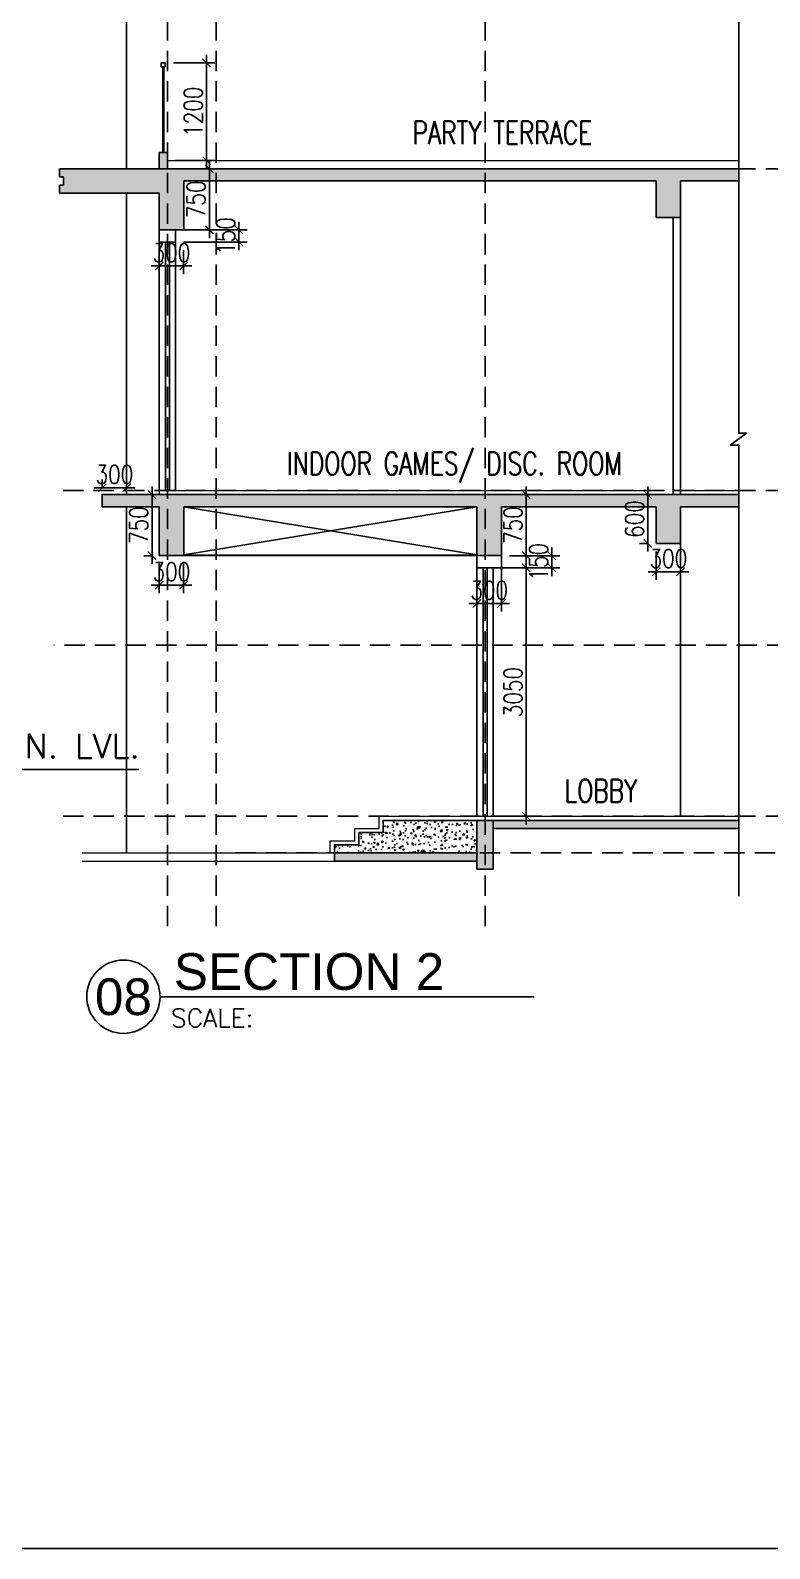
# Model space of a CAD drawing. Extents: x -32840 to 422982, y 280745 to 888746.
# Drawn here: x 17097 to 26171, y 446301 to 464941 of the extents above; entities that cross this region are included whole.
import ezdxf
from ezdxf.enums import TextEntityAlignment as Align

# ---------------------------------------------------------------- set-up
doc = ezdxf.new("R2010")
doc.units = 0
doc.header["$LTSCALE"] = 1000
doc.header["$PDMODE"] = 3
doc.linetypes.add('CONTINOUS', pattern=[0])
doc.linetypes.add('HIDDEN', pattern=[0.375, 0.25, -0.125])
doc.layers.get('Defpoints').update_dxf_attribs({"linetype": 'HIDDEN'})
for name, color, linetype in [('a-dim', 3, 'Continuous'), ('A-duct', 1, 'Continuous'), ('A-Elev 02', 6, 'Continuous'), ('A-HAT', 8, 'Continuous'), ('A-LVL', 31, 'HIDDEN'), ('A-Rail', 1, 'Continuous'), ('A-RD', 6, 'Continuous'), ('A-Tag LVl', 2, 'Continuous'), ('A-WALL', 7, 'CONTINOUS'), ('a-win', 1, 'Continuous'), ('Glass parttion', 5, 'CONTINOUS'), ('I-False Ceiling', 7, 'Continuous')]:
    doc.layers.add(name, color=color, linetype=linetype)
doc.layers.add('A-FLOR', color=2, linetype='Continuous', lineweight=18)
doc.styles.add('Arial', font='arial.ttf')
doc.styles.add('ROMANS', font='romans.shx', dxfattribs={"width": 0.8})
doc.dimstyles.new('dim-1', dxfattribs={"dimscale": 100, "dimtxt": 2.25, "dimasz": 1, "dimexe": 1, "dimexo": 1, "dimgap": 0.5, "dimtad": 1, "dimdec": 0, "dimzin": 3, "dimdsep": 46, "dimtxsty": 'ROMANS', "dimblk": 'ARCHTICK', "dimcen": 0.0625, "dimdle": 1, "dimclrd": 256, "dimclre": 256, "dimclrt": 6, "dimadec": 0, "dimazin": 0, "dimtfac": 1, "dimtdec": 0, "dimtix": 1, "dimtmove": 1, "dimatfit": 3, "dimfxl": 1, "dimfrac": 2, "dimtolj": 1, "dimtzin": 3, "dimarcsym": 0})

# ---------------------------------------------------------------- blocks, each defined once
blk = doc.blocks.new('RD')
at = {"style": 'ROMANS', "width": 0.75}
for tag, p in [('RT', (10.24, 14.08)), ('SZ', (10.24, 2.74))]:
    blk.add_attdef(tag, text='', height=9, dxfattribs=at).set_placement(p, align=Align.CENTER)
blk = doc.blocks.new('TAG-LABEL')
at = {"linetype": 'Continuous'}
blk.add_line((-65.32, 0), (-24.49, 0), dxfattribs=at)
blk.add_circle((-69.32, 0), 4, dxfattribs=at)
at = {"color": 6, "style": 'ROMANS'}
blk.add_text('SCALE:', height=2, dxfattribs=at).set_placement((-64.13, -3.31))
at = {"color": 6}
for tag, p, height, style in [('LABELNAME', (-63.82, 0.75), 4, 'Arial'), ('SCALE', (-52.05, -3.31), 2, 'ROMANS'), ('DES.LINE.01', (-63.94, -6.44), 2, 'ROMANS'), ('DES.LINE.02', (-63.94, -9.56), 2, 'ROMANS')]:
    blk.add_attdef(tag, p, '', height=height, dxfattribs=dict(at, style=style))
at = {"color": 6, "style": 'Arial'}
blk.add_attdef('88', text='', height=4, dxfattribs=at).set_placement((-69.32, 0), align=Align.MIDDLE_CENTER)
blk = doc.blocks.new('_ArchTick')
at = {"color": 0, "linetype": 'ByBlock', "const_width": 0.15}
blk.add_lwpolyline([(-0.5, -0.5), (0.5, 0.5)], dxfattribs=at)
blk = doc.blocks.new('*D1924')
at = {"layer": 'a-dim', "lineweight": -2, "transparency": 16777216}
for p, q in [((18853, 464542), (19359, 464542)), ((19259, 463242), (19259, 464642)), ((18878, 463342), (19359, 463342))]:
    blk.add_line(p, q, dxfattribs=at)
at = {"layer": 'Defpoints', "color": 0, "transparency": 16777216}
for p in [(18753, 464542), (19259, 464542), (18778, 463342)]:
    blk.add_point(p, dxfattribs=at)
at = {"layer": 'a-dim', "lineweight": -2, "transparency": 16777216, "xscale": 100, "yscale": 100, "zscale": 100}
for p, rotation in [((19259, 464542), 90), ((19259, 463342), 270)]:
    blk.add_blockref('_ArchTick', p, dxfattribs=dict(at, rotation=rotation))
at = {"layer": 'a-dim', "color": 6, "transparency": 16777216, "insert": (19096, 463942), "char_height": 225, "attachment_point": 5, "rotation": 90, "style": 'ROMANS'}
blk.add_mtext('\\A1;1200', dxfattribs=at)
blk = doc.blocks.new('*D1820')
at = {"layer": 'a-dim', "lineweight": -2, "transparency": 16777216}
for p, q in [((18678, 458392), (18678, 458032)), ((18978, 458392), (18978, 458032)), ((18678, 458132), (18578, 458132)), ((18678, 458132), (18978, 458132)), ((18978, 458132), (19078, 458132))]:
    blk.add_line(p, q, dxfattribs=at)
at = {"layer": 'Defpoints', "color": 0, "transparency": 16777216}
for p in [(18678, 458492), (18978, 458492), (18978, 458132)]:
    blk.add_point(p, dxfattribs=at)
at = {"layer": 'a-dim', "lineweight": -2, "transparency": 16777216, "xscale": 100, "yscale": 100, "zscale": 100}
blk.add_blockref('_ArchTick', (18678, 458132), dxfattribs=at)
at = {"layer": 'a-dim', "lineweight": -2, "transparency": 16777216, "xscale": 100, "yscale": 100, "zscale": 100, "rotation": 180}
blk.add_blockref('_ArchTick', (18978, 458132), dxfattribs=at)
at = {"layer": 'a-dim', "color": 6, "transparency": 16777216, "insert": (18828, 458295), "char_height": 225, "attachment_point": 5, "style": 'ROMANS'}
blk.add_mtext('\\A1;300', dxfattribs=at)
blk = doc.blocks.new('*D1821')
at = {"layer": 'a-dim', "lineweight": -2, "transparency": 16777216}
for p, q in [((18590, 458392), (18590, 459342)), ((18578, 459242), (18490, 459242)), ((18578, 458492), (18490, 458492))]:
    blk.add_line(p, q, dxfattribs=at)
at = {"layer": 'Defpoints', "color": 0, "transparency": 16777216}
for p in [(18590, 459242), (18678, 459242), (18678, 458492)]:
    blk.add_point(p, dxfattribs=at)
at = {"layer": 'a-dim', "lineweight": -2, "transparency": 16777216, "xscale": 100, "yscale": 100, "zscale": 100}
for p, rotation in [((18590, 459242), 90), ((18590, 458492), 270)]:
    blk.add_blockref('_ArchTick', p, dxfattribs=dict(at, rotation=rotation))
at = {"layer": 'a-dim', "color": 6, "transparency": 16777216, "insert": (18427, 458867), "char_height": 225, "attachment_point": 5, "rotation": 90, "style": 'ROMANS'}
blk.add_mtext('\\A1;750', dxfattribs=at)
blk = doc.blocks.new('*D1822')
at = {"layer": 'a-dim', "lineweight": -2, "transparency": 16777216}
for p, q in [((22578, 458392), (22578, 457805)), ((22878, 458392), (22878, 457805)), ((22578, 457905), (22478, 457905)), ((22878, 457905), (22578, 457905)), ((22878, 457905), (22978, 457905))]:
    blk.add_line(p, q, dxfattribs=at)
at = {"layer": 'Defpoints', "color": 0, "transparency": 16777216}
for p in [(22578, 458492), (22878, 458492), (22578, 457905)]:
    blk.add_point(p, dxfattribs=at)
at = {"layer": 'a-dim', "lineweight": -2, "transparency": 16777216, "xscale": 100, "yscale": 100, "zscale": 100}
blk.add_blockref('_ArchTick', (22578, 457905), dxfattribs=at)
at = {"layer": 'a-dim', "lineweight": -2, "transparency": 16777216, "xscale": 100, "yscale": 100, "zscale": 100, "rotation": 180}
blk.add_blockref('_ArchTick', (22878, 457905), dxfattribs=at)
at = {"layer": 'a-dim', "color": 6, "transparency": 16777216, "insert": (22728, 458068), "char_height": 225, "attachment_point": 5, "style": 'ROMANS'}
blk.add_mtext('\\A1;300', dxfattribs=at)
blk = doc.blocks.new('*D1823')
at = {"layer": 'a-dim', "lineweight": -2, "transparency": 16777216}
for p, q in [((23183, 458392), (23183, 459342)), ((22878, 459242), (23283, 459242)), ((22978, 458492), (23283, 458492))]:
    blk.add_line(p, q, dxfattribs=at)
at = {"layer": 'Defpoints', "color": 0, "transparency": 16777216}
for p in [(22778, 459242), (23183, 459242), (22878, 458492)]:
    blk.add_point(p, dxfattribs=at)
at = {"layer": 'a-dim', "lineweight": -2, "transparency": 16777216, "xscale": 100, "yscale": 100, "zscale": 100}
for p, rotation in [((23183, 459242), 90), ((23183, 458492), 270)]:
    blk.add_blockref('_ArchTick', p, dxfattribs=dict(at, rotation=rotation))
at = {"layer": 'a-dim', "color": 6, "transparency": 16777216, "insert": (23021, 458867), "char_height": 225, "attachment_point": 5, "rotation": 90, "style": 'ROMANS'}
blk.add_mtext('\\A1;750', dxfattribs=at)
blk = doc.blocks.new('*D1824')
at = {"layer": 'a-dim', "lineweight": -2, "transparency": 16777216}
for p, q in [((24778, 458542), (24778, 458194)), ((25078, 458542), (25078, 458194)), ((24778, 458294), (24678, 458294)), ((24778, 458294), (25078, 458294)), ((25078, 458294), (25178, 458294))]:
    blk.add_line(p, q, dxfattribs=at)
at = {"layer": 'Defpoints', "color": 0, "transparency": 16777216}
for p in [(24778, 458642), (25078, 458642), (25078, 458294)]:
    blk.add_point(p, dxfattribs=at)
at = {"layer": 'a-dim', "lineweight": -2, "transparency": 16777216, "xscale": 100, "yscale": 100, "zscale": 100}
blk.add_blockref('_ArchTick', (24778, 458294), dxfattribs=at)
at = {"layer": 'a-dim', "lineweight": -2, "transparency": 16777216, "xscale": 100, "yscale": 100, "zscale": 100, "rotation": 180}
blk.add_blockref('_ArchTick', (25078, 458294), dxfattribs=at)
at = {"layer": 'a-dim', "color": 6, "transparency": 16777216, "insert": (24928, 458456), "char_height": 225, "attachment_point": 5, "style": 'ROMANS'}
blk.add_mtext('\\A1;300', dxfattribs=at)
blk = doc.blocks.new('*D1825')
at = {"layer": 'a-dim', "lineweight": -2, "transparency": 16777216}
for p, q in [((24674, 458542), (24674, 459342)), ((24778, 459242), (24574, 459242)), ((24678, 458642), (24574, 458642))]:
    blk.add_line(p, q, dxfattribs=at)
at = {"layer": 'Defpoints', "color": 0, "transparency": 16777216}
for p in [(24674, 459242), (24878, 459242), (24778, 458642)]:
    blk.add_point(p, dxfattribs=at)
at = {"layer": 'a-dim', "lineweight": -2, "transparency": 16777216, "xscale": 100, "yscale": 100, "zscale": 100}
for p, rotation in [((24674, 459242), 90), ((24674, 458642), 270)]:
    blk.add_blockref('_ArchTick', p, dxfattribs=dict(at, rotation=rotation))
at = {"layer": 'a-dim', "color": 6, "transparency": 16777216, "insert": (24512, 458942), "char_height": 225, "attachment_point": 5, "rotation": 90, "style": 'ROMANS'}
blk.add_mtext('\\A1;600', dxfattribs=at)
blk = doc.blocks.new('*D1826')
at = {"layer": 'a-dim', "lineweight": -2, "transparency": 16777216}
for p, q in [((19078, 463242), (19394, 463242)), ((19294, 462392), (19294, 463342)), ((19078, 462492), (19394, 462492))]:
    blk.add_line(p, q, dxfattribs=at)
at = {"layer": 'Defpoints', "color": 0, "transparency": 16777216}
for p in [(18978, 463242), (19294, 463242), (18978, 462492)]:
    blk.add_point(p, dxfattribs=at)
at = {"layer": 'a-dim', "lineweight": -2, "transparency": 16777216, "xscale": 100, "yscale": 100, "zscale": 100}
for p, rotation in [((19294, 463242), 90), ((19294, 462492), 270)]:
    blk.add_blockref('_ArchTick', p, dxfattribs=dict(at, rotation=rotation))
at = {"layer": 'a-dim', "color": 6, "transparency": 16777216, "insert": (19131, 462867), "char_height": 225, "attachment_point": 5, "rotation": 90, "style": 'ROMANS'}
blk.add_mtext('\\A1;750', dxfattribs=at)
blk = doc.blocks.new('*D1827')
at = {"layer": 'a-dim', "lineweight": -2, "transparency": 16777216}
for p, q in [((18678, 462242), (18678, 461949)), ((18978, 462242), (18978, 461949)), ((18678, 462049), (18578, 462049)), ((18978, 462049), (18678, 462049)), ((18978, 462049), (19078, 462049))]:
    blk.add_line(p, q, dxfattribs=at)
at = {"layer": 'Defpoints', "color": 0, "transparency": 16777216}
for p in [(18678, 462342), (18978, 462342), (18678, 462049)]:
    blk.add_point(p, dxfattribs=at)
at = {"layer": 'a-dim', "lineweight": -2, "transparency": 16777216, "xscale": 100, "yscale": 100, "zscale": 100}
blk.add_blockref('_ArchTick', (18678, 462049), dxfattribs=at)
at = {"layer": 'a-dim', "lineweight": -2, "transparency": 16777216, "xscale": 100, "yscale": 100, "zscale": 100, "rotation": 180}
blk.add_blockref('_ArchTick', (18978, 462049), dxfattribs=at)
at = {"layer": 'a-dim', "color": 6, "transparency": 16777216, "insert": (18828, 462211), "char_height": 225, "attachment_point": 5, "style": 'ROMANS'}
blk.add_mtext('\\A1;300', dxfattribs=at)
blk = doc.blocks.new('*D1883')
at = {"layer": 'a-dim', "lineweight": -2, "transparency": 16777216}
for p, q in [((23183, 458442), (23183, 455192)), ((22878, 458342), (23283, 458342)), ((22878, 455292), (23283, 455292))]:
    blk.add_line(p, q, dxfattribs=at)
at = {"layer": 'Defpoints', "color": 0, "transparency": 16777216}
for p in [(22778, 458342), (22778, 455292), (23183, 455292)]:
    blk.add_point(p, dxfattribs=at)
at = {"layer": 'a-dim', "lineweight": -2, "transparency": 16777216, "xscale": 100, "yscale": 100, "zscale": 100}
for p, rotation in [((23183, 458342), 90), ((23183, 455292), 270)]:
    blk.add_blockref('_ArchTick', p, dxfattribs=dict(at, rotation=rotation))
at = {"layer": 'a-dim', "color": 6, "transparency": 16777216, "insert": (23021, 456817), "char_height": 225, "attachment_point": 5, "rotation": 90, "style": 'ROMANS'}
blk.add_mtext('\\A1;3050', dxfattribs=at)
blk = doc.blocks.new('*D1931')
at = {"layer": 'a-dim', "lineweight": -2, "transparency": 16777216}
for p, q in [((17978, 459326), (17878, 459326)), ((17978, 459342), (17978, 459426)), ((18278, 459326), (17978, 459326)), ((18278, 459342), (18278, 459426)), ((18278, 459326), (18378, 459326))]:
    blk.add_line(p, q, dxfattribs=at)
at = {"layer": 'Defpoints', "color": 0, "transparency": 16777216}
for p in [(17978, 459326), (17978, 459242), (18278, 459242)]:
    blk.add_point(p, dxfattribs=at)
at = {"layer": 'a-dim', "lineweight": -2, "transparency": 16777216, "xscale": 100, "yscale": 100, "zscale": 100}
blk.add_blockref('_ArchTick', (17978, 459326), dxfattribs=at)
at = {"layer": 'a-dim', "lineweight": -2, "transparency": 16777216, "xscale": 100, "yscale": 100, "zscale": 100, "rotation": 180}
blk.add_blockref('_ArchTick', (18278, 459326), dxfattribs=at)
at = {"layer": 'a-dim', "color": 6, "transparency": 16777216, "insert": (18128, 459489), "char_height": 225, "attachment_point": 5, "style": 'ROMANS'}
blk.add_mtext('\\A1;300', dxfattribs=at)
blk = doc.blocks.new('*D1937')
at = {"layer": 'a-dim', "lineweight": -2, "transparency": 16777216}
for p, q in [((23497, 458492), (23497, 458592)), ((22978, 458492), (23597, 458492)), ((23497, 458492), (23497, 458342)), ((22978, 458342), (23597, 458342)), ((23497, 458342), (23497, 458242))]:
    blk.add_line(p, q, dxfattribs=at)
at = {"layer": 'Defpoints', "color": 0, "transparency": 16777216}
for p in [(22878, 458492), (22878, 458342), (23497, 458342)]:
    blk.add_point(p, dxfattribs=at)
at = {"layer": 'a-dim', "lineweight": -2, "transparency": 16777216, "xscale": 100, "yscale": 100, "zscale": 100}
for p, rotation in [((23497, 458492), 270), ((23497, 458342), 90)]:
    blk.add_blockref('_ArchTick', p, dxfattribs=dict(at, rotation=rotation))
at = {"layer": 'a-dim', "color": 6, "transparency": 16777216, "insert": (23334, 458417), "char_height": 225, "attachment_point": 5, "rotation": 90, "style": 'ROMANS'}
blk.add_mtext('\\A1;150', dxfattribs=at)
blk = doc.blocks.new('*D1938')
at = {"layer": 'a-dim', "lineweight": -2, "transparency": 16777216}
for p, q in [((18978, 462492), (19757, 462492)), ((19657, 462492), (19657, 462592)), ((19657, 462492), (19657, 462342)), ((18978, 462342), (19757, 462342)), ((19657, 462342), (19657, 462242))]:
    blk.add_line(p, q, dxfattribs=at)
at = {"layer": 'Defpoints', "color": 0, "transparency": 16777216}
for p in [(18878, 462492), (18878, 462342), (19657, 462342)]:
    blk.add_point(p, dxfattribs=at)
at = {"layer": 'a-dim', "lineweight": -2, "transparency": 16777216, "xscale": 100, "yscale": 100, "zscale": 100}
for p, rotation in [((19657, 462492), 270), ((19657, 462342), 90)]:
    blk.add_blockref('_ArchTick', p, dxfattribs=dict(at, rotation=rotation))
at = {"layer": 'a-dim', "color": 6, "transparency": 16777216, "insert": (19495, 462417), "char_height": 225, "attachment_point": 5, "rotation": 90, "style": 'ROMANS'}
blk.add_mtext('\\A1;150', dxfattribs=at)
blk = doc.blocks.new('TAG-LVL-SEC')
blk.add_hatch(color=256).paths.add_polyline_path([(0, 3.42), (-1.53, 3.42), (0, 0)])
for p, q in [((0, 0), (0, 11.17)), ((0, 0), (-3.06, 6.83)), ((-3.06, 6.83), (27.63, 6.83)), ((-1.53, 3.42), (0, 3.42))]:
    blk.add_line(p, q)
at = {"color": 6, "style": 'ROMANS'}
for tag, p in [('LEVEL', (1.61, 7.76)), ('LEVELTAG', (1.44, 3.9))]:
    blk.add_attdef(tag, p, '', height=2, dxfattribs=at)

msp = doc.modelspace()

# ---------------------------------------------------------------- hatches: boundary and pattern name
at = {"layer": 'I-False Ceiling'}
h = msp.add_hatch(dxfattribs=at)
h.set_pattern_fill('AR-CONC', color=8)
h.paths.add_polyline_path([(30806, 466492.2), (27106, 466492.2), (27106, 466192.2), (26506, 466192.2), (26506, 465892.2), (27106, 465892.2), (27306, 465892.2), (27306, 466342.2), (30606, 466342.2), (30606, 465742.2), (30806, 465742.2)])
h.paths.add_polyline_path([(27306, 466792.2), (27106, 466792.2), (27106, 466492.2), (27306, 466492.2)])
h.paths.add_polyline_path([(30806, 466792.2), (30606, 466792.2), (30606, 466492.2), (30806, 466492.2)])
h.paths.add_polyline_path([(30806, 465742.2), (30606, 465742.2), (30606, 463442.2), (28806, 463442.2), (28806, 463292.2), (30606, 463292.2), (30606, 463242.2), (30806, 463242.2)])
h.paths.add_polyline_path([(27306, 463242.2), (26489.8, 463242.2), (26489.8, 463092.2), (27106, 463092.2), (27106, 462642.2), (27306, 462642.2)])
h.paths.add_polyline_path([(27306, 463442.2), (27106, 463442.2), (27106, 463242.2), (27306, 463242.2), (27306, 463292.2)])
h.paths.add_polyline_path([(30806, 463092.2), (32106, 463092.2), (32106, 462942.2), (32706, 462942.2), (32706, 463042.2), (32656, 463042.2), (32656, 463142.2), (32706, 463142.2), (32706, 463242.2), (30606, 463242.2), (30606, 462642.2), (30806, 462642.2)])
h.paths.add_polyline_path([(30806, 459292.2), (30706, 459292.2), (30706, 459242.2), (26489.8, 459242.2), (26489.8, 459092.2), (30606, 459092.2), (30606, 458492.2), (30806, 458492.2)])
h.paths.add_polyline_path([(30806, 459392.2), (30706, 459392.2), (30706, 459292.2), (30806, 459292.2)])
h.paths.add_polyline_path([(25791.9, 459242.2), (17978.4, 459242.2), (17978.4, 459092.2), (18678.4, 459092.2), (18678.4, 458492.2), (18978.4, 458492.2), (18978.4, 459092.2), (22578.4, 459092.2), (22578.4, 458492.2), (22878.4, 458492.2), (22878.4, 459092.2), (24778.4, 459092.2), (24778.4, 458642.2), (25078.4, 458642.2), (25078.4, 459092.2), (25791.9, 459092.2)])
h.paths.add_polyline_path([(22778.4, 455242.2), (22578.4, 455242.2), (22578.4, 454842.2), (22778.4, 454842.2)])
h.paths.add_polyline_path([(25791.9, 455242.2), (22778.4, 455242.2), (22778.4, 455142.2), (25791.9, 455142.2)])
h.paths.add_polyline_path([(22778.4, 454842.2), (22578.4, 454842.2), (22578.4, 454642.2), (22778.4, 454642.2)])
h.paths.add_polyline_path([(22578.4, 454842.2), (20828.4, 454842.2), (20828.4, 454742.2), (22578.4, 454742.2)])
h.paths.add_polyline_path([(30606, 455242.2), (26489.8, 455242.2), (26489.8, 455142.2), (30606, 455142.2)])
h.paths.add_polyline_path([(33595.9, 454742.2), (30806, 454742.2), (30806, 454642.2), (33553.1, 454642.2, -0.0229036)])
h.paths.add_polyline_path([(30806, 455242.2), (30606, 455242.2), (30606, 454842.2), (30806, 454842.2)])
h.paths.add_polyline_path([(30806, 454842.2), (30606, 454842.2), (30606, 454642.2), (30806, 454642.2)])
h.paths.add_polyline_path([(34206, 454742.2), (33595.9, 454742.2, 0.0229036), (33553.1, 454642.2), (34206, 454642.2)])
h.paths.add_polyline_path([(18595.9, 458579.6), (18595.9, 459154.9), (18258.4, 459154.9), (18258.4, 458579.6)], flags=25)
h.paths.add_polyline_path([(23189.5, 458579.6), (23189.5, 459154.9), (22852, 459154.9), (22852, 458579.6)], flags=25)
h.paths.add_polyline_path([(24680.4, 458658.8), (24680.4, 459225.6), (24342.9, 459225.6), (24342.9, 458658.8)], flags=25)
h = msp.add_hatch(dxfattribs=at)
h.set_pattern_fill('AR-CONC', color=8)
h.paths.add_polyline_path([(25791.9, 463242.2), (17453.4, 463242.2), (17453.4, 463142.2), (17503.4, 463142.2), (17503.4, 463042.2), (17453.4, 463042.2), (17453.4, 462942.2), (18678.4, 462942.2), (18678.4, 462492.2), (18978.4, 462492.2), (18978.4, 463092.2), (24778.4, 463092.2), (24778.4, 462642.2), (25078.4, 462642.2), (25078.4, 463092.2), (25791.9, 463092.2)])
h.paths.add_polyline_path([(18778.4, 463442.2), (18678.4, 463442.2), (18678.4, 463242.2), (18778.4, 463242.2)])
h.paths.add_polyline_path([(37674.8, 453492.2), (34406, 453492.2), (34406, 454842.2), (34206, 454842.2), (34206, 453342.2), (37674.8, 453342.2)])
h.paths.add_polyline_path([(34406, 454992.2), (34206, 454992.2), (34206, 454842.2), (34406, 454842.2)])
h = msp.add_hatch(dxfattribs=at)
h.set_pattern_fill('AR-CONC', color=8)
h.paths.add_polyline_path([(22578.4, 455242.2), (21428.4, 455242.2), (21428.4, 455092.2), (21128.4, 455092.2), (21128.4, 454942.2), (20828.4, 454942.2), (20828.4, 454842.2), (22578.4, 454842.2)])

# ---------------------------------------------------------------- linework, layer by layer
msp.add_lwpolyline([(-32840.5, 474297.9), (120491.4, 474297.9), (120491.4, 446301.2), (-32840.5, 446301.2)], close=True)
at = {"layer": 'A-duct'}
for p, q in [((18978.4, 459092.2), (22578.4, 458504.2)), ((22578.4, 459092.2), (18978.4, 458504.2))]:
    msp.add_line(p, q, dxfattribs=at)
at = {"layer": 'A-Elev 02'}
for p, q in [((18278.4, 466492.2), (18278.4, 463242.2)), ((18278.4, 459242.2), (18278.4, 462942.2)), ((18278.4, 454842.2), (18278.4, 459092.2)), ((25078.4, 455292.2), (25078.4, 458642.2))]:
    msp.add_line(p, q, dxfattribs=at)
at = {"layer": 'A-FLOR'}
for p, q in [((18778.4, 463342.2), (25791.9, 463342.2)), ((18678.4, 459292.2), (18678.4, 459242.2)), ((18978.4, 458504.2), (22578.4, 458504.2)), ((18978.4, 458492.2), (22578.4, 458492.2)), ((17733.4, 454842.2), (20778.4, 454842.2)), ((17733.4, 454742.2), (20828.4, 454742.2))]:
    msp.add_line(p, q, dxfattribs=at)
for points in [[(18678.4, 459292.2), (24878.4, 459292.2)], [(25078.4, 459292.2), (25791.9, 459292.2)], [(20778.4, 454842.2), (20778.4, 454992.2), (21078.4, 454992.2), (21078.4, 455142.2), (21378.4, 455142.2), (21378.4, 455292.2), (22578.4, 455292.2)], [(22578.4, 455292.2), (25791.9, 455292.2)]]:
    msp.add_lwpolyline(points, dxfattribs=at)
at = {"layer": 'A-HAT'}
msp.add_lwpolyline([(25791.9, 467454.4), (25791.9, 459995.1), (25888.3, 459995.1), (25687.5, 459848.4), (25791.9, 459848.4), (25791.9, 454313.6)], dxfattribs=at)
at = {"layer": 'A-LVL'}
for p, q in [((18778.4, 453941.7), (18778.4, 468601.1)), ((19378.4, 453941.7), (19378.4, 468601.1)), ((22678.4, 453941.7), (22678.4, 468601.1)), ((100247.1, 463242.2), (17385.9, 463242.2)), ((100247.1, 459292.2), (17385.9, 459292.2)), ((90139.3, 457392.2), (17385.9, 457392.2)), ((100247.1, 455292.2), (17385.9, 455292.2)), ((104988.4, 454842.2), (19531, 454842.2))]:
    msp.add_line(p, q, dxfattribs=at)
at = {"layer": 'A-Rail'}
for p, q in [((18703.1, 464542.2), (18753.1, 464542.2)), ((18703.1, 464542.2), (18703.1, 464492.2)), ((18753.1, 464542.2), (18753.1, 464492.2)), ((18703.1, 464492.2), (18753.1, 464492.2)), ((18722.1, 463442.2), (18722.1, 464492.2)), ((18734.1, 463442.2), (18734.1, 464492.2))]:
    msp.add_line(p, q, dxfattribs=at)
at = {"layer": 'A-WALL'}
for p, q in [((18678.4, 463242.2), (18678.4, 463442.2)), ((18678.4, 463442.2), (18778.4, 463442.2)), ((18778.4, 463442.2), (18778.4, 463242.2)), ((17453.4, 463242.2), (18678.4, 463242.2)), ((17453.4, 463142.2), (17453.4, 463242.2)), ((18778.4, 463242.2), (25791.9, 463242.2)), ((17453.4, 463142.2), (17503.4, 463142.2)), ((17453.4, 463042.2), (17503.4, 463042.2)), ((17453.4, 462942.2), (17453.4, 463042.2)), ((17503.4, 463042.2), (17503.4, 463142.2)), ((18978.4, 463092.2), (18978.4, 462492.2)), ((18978.4, 463092.2), (24778.4, 463092.2)), ((24778.4, 462642.2), (24778.4, 463092.2)), ((25078.4, 463092.2), (25791.9, 463092.2)), ((17453.4, 462942.2), (18678.4, 462942.2)), ((18678.4, 462492.2), (18678.4, 462942.2)), ((24778.4, 462642.2), (25078.4, 462642.2)), ((18878.4, 459242.2), (18678.4, 459242.2)), ((18678.4, 459092.2), (18678.4, 458492.2)), ((18978.4, 459092.2), (18978.4, 458492.2)), ((22578.4, 458492.2), (22578.4, 459092.2)), ((22878.4, 459092.2), (22878.4, 458492.2)), ((24778.4, 458642.2), (24778.4, 459092.2)), ((25078.4, 458642.2), (25078.4, 459092.2)), ((18978.4, 458492.2), (18678.4, 458492.2)), ((22578.4, 454642.2), (22578.4, 455242.2)), ((22778.4, 455242.2), (22578.4, 455242.2)), ((22778.4, 454642.2), (22778.4, 455242.2)), ((22778.4, 455142.2), (25791.9, 455142.2)), ((20828.4, 454842.2), (22578.4, 454842.2)), ((22778.4, 454642.2), (22578.4, 454642.2))]:
    msp.add_line(p, q, dxfattribs=at)
for points in [[(25078.4, 463092.2), (25078.4, 462642.2)], [(18678.4, 462492.2), (18978.4, 462492.2)], [(18678.4, 462492.2), (18678.4, 462342.2), (18878.4, 462342.2), (18878.4, 462492.2)], [(25791.9, 459242.2), (17978.4, 459242.2), (17978.4, 459092.2), (18678.4, 459092.2)], [(18978.4, 459092.2), (22578.4, 459092.2)], [(22878.4, 459092.2), (24778.4, 459092.2)], [(25078.4, 459092.2), (25791.9, 459092.2)], [(25078.4, 458642.2), (24778.4, 458642.2)], [(22578.4, 458492.2), (22878.4, 458492.2)], [(22578.4, 458492.2), (22578.4, 458342.2), (22878.4, 458342.2), (22878.4, 458492.2)], [(22578.4, 454742.2), (20828.4, 454742.2), (20828.4, 454942.2), (21128.4, 454942.2), (21128.4, 455092.2), (21428.4, 455092.2), (21428.4, 455242.2), (22578.4, 455242.2)], [(22778.4, 455242.2), (25791.9, 455242.2)]]:
    msp.add_lwpolyline(points, dxfattribs=at)
at = {"layer": 'a-win'}
for p, q in [((18678.4, 459292.2), (18678.4, 462342.2)), ((18753.4, 459292.2), (18753.4, 462342.2)), ((18803.4, 459292.2), (18803.4, 462342.2)), ((18878.4, 459292.2), (18878.4, 462342.2)), ((22578.4, 455292.2), (22578.4, 458342.2)), ((22653.4, 455292.2), (22653.4, 458342.2)), ((22703.4, 455292.2), (22703.4, 458342.2)), ((22778.4, 455292.2), (22778.4, 458342.2))]:
    msp.add_line(p, q, dxfattribs=at)
at = {"layer": 'Glass parttion'}
for p, q in [((24986.4, 459242.2), (24986.4, 462642.2)), ((25078.4, 459242.2), (25078.4, 462642.2))]:
    msp.add_line(p, q, dxfattribs=at)

# ---------------------------------------------------------------- block references
at = {"layer": 'A-RD'}
ref = msp.add_blockref('RD', (23452.3, 462981.8), dxfattribs=dict(at, xscale=-40.00000000626291, yscale=40.00000000556133, zscale=40, rotation=2.625499577746382e-06))
ref.add_attrib('RT', 'PARTY TERRACE ', dxfattribs={"height": 280, "rotation": 0, "style": 'ROMANS', "width": 0.75}).set_placement((22962.6, 463544.8), align=Align.CENTER)
ref = msp.add_blockref('RD', (22791.6, 458920.9), dxfattribs=dict(at, xscale=-40.00000000626291, yscale=40.00000000556133, zscale=40, rotation=2.625499577746382e-06))
ref.add_attrib('RT', 'INDOOR GAMES/ DISC. ROOM', dxfattribs={"height": 280, "rotation": 0, "style": 'ROMANS', "width": 0.75}).set_placement((22301.8, 459483.9), align=Align.CENTER)
ref = msp.add_blockref('RD', (24590.2, 454903), dxfattribs=dict(at, xscale=-40.00000000626291, yscale=40.00000000556133, zscale=40, rotation=2.625499577746382e-06))
ref.add_attrib('RT', 'LOBBY', dxfattribs={"height": 280, "rotation": 0, "style": 'ROMANS', "width": 0.75}).set_placement((24100.5, 455466), align=Align.CENTER)
at = {"layer": 'A-Tag LVl'}
ref = msp.add_blockref('TAG-LVL-SEC', (14285.1, 454842.2), dxfattribs=dict(at, xscale=150, yscale=150, zscale=150))
ref.add_attrib('LEVEL', 'DRIVE WAY FIN. LVL.', (14390.7, 456006.6), dxfattribs={"layer": '0', "color": 6, "height": 300, "style": 'ROMANS'})
ref.add_attrib('LEVELTAG', '+103.325M ', (14390.5, 455426.6), dxfattribs={"layer": '0', "color": 6, "height": 300, "style": 'ROMANS'})
ref = msp.add_blockref('TAG-LABEL', (26037, 453077), dxfattribs=dict(at, xscale=112.5, yscale=112.5, zscale=112.5))
ref.add_attrib('88', '08', dxfattribs={"layer": '0', "color": 6, "height": 450, "style": 'Arial'}).set_placement((18238.6, 453077), align=Align.MIDDLE_CENTER)
ref.add_attrib('LABELNAME', 'SECTION 2', (18857.4, 453161.4), dxfattribs={"layer": '0', "color": 6, "height": 450, "style": 'Arial'})

# ---------------------------------------------------------------- dimensions: what is measured, and where the dimension line sits
at = {"layer": 'a-dim'}
for base, p1, p2, picture, middle in [((19258.8, 464542.2), (18778.4, 463342.2), (18753.1, 464542.2), '*D1924', (19096.3, 463942.2)), ((19293.6, 463242.2), (18978.4, 462492.2), (18978.4, 463242.2), '*D1826', (19131.1, 462867.2)), ((18589.7, 459242.2), (18678.4, 458492.2), (18678.4, 459242.2), '*D1821', (18427.2, 458867.2)), ((23183.3, 459242.2), (22878.4, 458492.2), (22778.4, 459242.2), '*D1823', (23020.8, 458867.2)), ((24674.1, 459242.2), (24778.4, 458642.2), (24878.4, 459242.2), '*D1825', (24511.6, 458942.2)), ((23183.3, 455292.2), (22778.4, 458342.2), (22778.4, 455292.2), '*D1883', (23020.8, 456817.2))]:
    dim = msp.add_linear_dim(base=base, p1=p1, p2=p2, angle=90, dimstyle='dim-1', dxfattribs=at)
    dim.commit()
    dim.dimension.update_dxf_attribs({"geometry": picture, "text_midpoint": middle})
for p1, p2, distance, picture, middle in [((18878.4, 462492.2), (18878.4, 462342.2), 779.1, '*D1938', (19495, 462417.2)), ((22878.4, 458492.2), (22878.4, 458342.2), 618.6, '*D1937', (23334.5, 458417.2))]:
    dim = msp.add_aligned_dim(p1=p1, p2=p2, distance=distance, dimstyle='dim-1', dxfattribs=at)
    dim.commit()
    dim.dimension.update_dxf_attribs({"geometry": picture, "text_midpoint": middle})
for base, p1, p2, picture, middle in [((18678.4, 462048.9), (18978.4, 462342.2), (18678.4, 462342.2), '*D1827', (18828.4, 462211.4)), ((17978.4, 459326.4), (18278.4, 459242.2), (17978.4, 459242.2), '*D1931', (18128.4, 459488.9)), ((25078.4, 458293.8), (24778.4, 458642.2), (25078.4, 458642.2), '*D1824', (24928.4, 458456.3)), ((18978.4, 458132.3), (18678.4, 458492.2), (18978.4, 458492.2), '*D1820', (18828.4, 458294.8)), ((22578.4, 457905.2), (22878.4, 458492.2), (22578.4, 458492.2), '*D1822', (22728.4, 458067.7))]:
    dim = msp.add_linear_dim(base=base, p1=p1, p2=p2, dimstyle='dim-1', dxfattribs=at)
    dim.commit()
    dim.dimension.update_dxf_attribs({"geometry": picture, "text_midpoint": middle})

doc.saveas('drawing.dxf')
